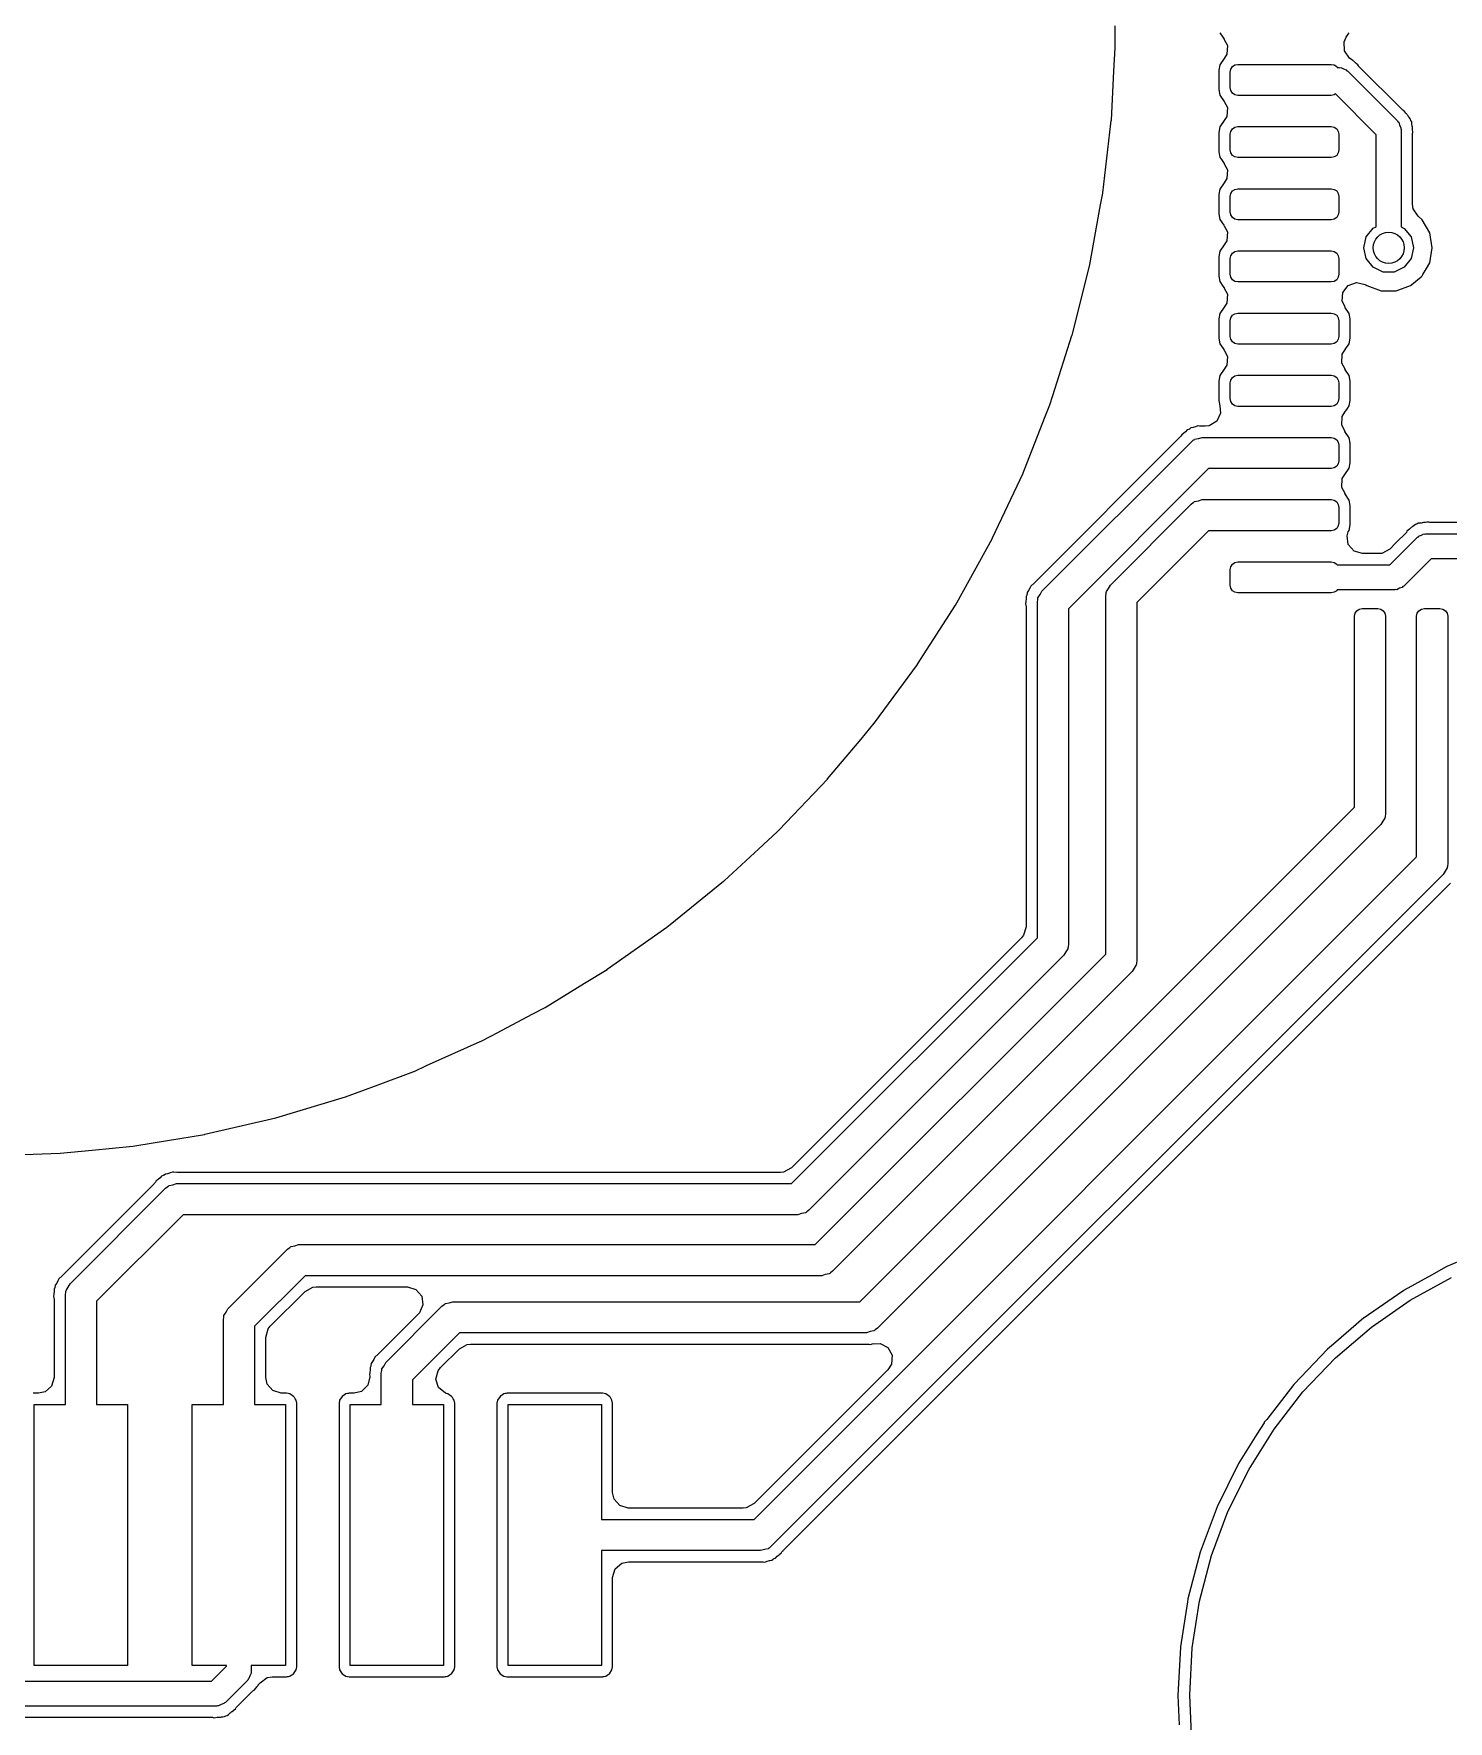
# Model space of a CAD drawing. Extents: x 115.8 to 161.6, y -138.1 to -92.4.
# Drawn here: x 139.06 to 150.43, y -128.9 to -115.33 of the extents above; entities that cross this region are included whole.
import ezdxf

# ---------------------------------------------------------------- set-up
doc = ezdxf.new("R2010")
doc.units = 0
doc.layers.add('BLACK', color=7, linetype='CONTINUOUS')

msp = doc.modelspace()

# ---------------------------------------------------------------- linework, layer by layer
at = {"layer": 'BLACK', "linetype": 'CONTINUOUS'}
for p, q in [((147.75, -115.423), (147.751, -115.266)), ((148.593, -115.322), (148.616, -115.356)), ((149.625, -115.333), (149.632, -115.322)), ((147.74, -115.629), (147.75, -115.441)), ((147.75, -115.439), (147.75, -115.423)), ((147.75, -115.441), (147.75, -115.439)), ((147.75, -115.441), (147.75, -115.441)), ((148.616, -115.356), (148.627, -115.373)), ((148.627, -115.373), (148.626, -115.374)), ((148.626, -115.374), (148.653, -115.423)), ((148.653, -115.423), (148.648, -115.494)), ((149.592, -115.395), (149.609, -115.356)), ((149.595, -115.466), (149.592, -115.395)), ((149.635, -115.524), (149.595, -115.466)), ((149.609, -115.356), (149.625, -115.333)), ((148.593, -115.578), (148.584, -115.622)), ((148.627, -115.527), (148.593, -115.578)), ((148.648, -115.494), (148.627, -115.527)), ((148.627, -115.527), (148.627, -115.527)), ((148.68, -115.614), (148.693, -115.593)), ((148.693, -115.593), (148.714, -115.58)), ((148.714, -115.58), (148.737, -115.575)), ((148.737, -115.575), (149.487, -115.575)), ((149.487, -115.575), (149.511, -115.58)), ((149.511, -115.58), (149.532, -115.593)), ((149.532, -115.593), (149.536, -115.6)), ((149.536, -115.6), (149.55, -115.6)), ((149.55, -115.6), (149.558, -115.602)), ((149.558, -115.602), (149.566, -115.601)), ((149.566, -115.601), (149.587, -115.612)), ((149.655, -115.54), (149.635, -115.524)), ((149.661, -115.544), (149.655, -115.54)), ((149.664, -115.546), (149.661, -115.544)), ((149.67, -115.55), (149.664, -115.546)), ((149.675, -115.555), (149.67, -115.55)), ((149.677, -115.557), (149.675, -115.555)), ((149.683, -115.562), (149.677, -115.557)), ((149.689, -115.567), (149.683, -115.562)), ((149.703, -115.578), (149.689, -115.567)), ((149.708, -115.588), (149.703, -115.578)), ((149.708, -115.589), (149.708, -115.588)), ((150.061, -115.942), (149.708, -115.589)), ((147.72, -116.025), (147.74, -115.629)), ((148.584, -115.622), (148.584, -115.778)), ((148.675, -115.637), (148.68, -115.614)), ((148.675, -115.762), (148.675, -115.637)), ((149.587, -115.612), (149.609, -115.619)), ((149.609, -115.619), (149.614, -115.626)), ((149.614, -115.626), (149.621, -115.629)), ((149.621, -115.629), (150.021, -116.029)), ((148.584, -115.778), (148.593, -115.822)), ((148.593, -115.822), (148.627, -115.873)), ((148.627, -115.873), (148.626, -115.874)), ((148.626, -115.874), (148.653, -115.923)), ((148.68, -115.786), (148.675, -115.762)), ((148.693, -115.807), (148.68, -115.786)), ((148.714, -115.82), (148.693, -115.807)), ((148.737, -115.825), (148.714, -115.82)), ((149.487, -115.825), (148.737, -115.825)), ((149.511, -115.82), (149.487, -115.825)), ((149.522, -115.813), (149.511, -115.82)), ((149.85, -116.141), (149.522, -115.813)), ((148.648, -115.994), (148.627, -116.027)), ((148.653, -115.923), (148.648, -115.994)), ((150.062, -115.943), (150.061, -115.942)), ((150.072, -115.947), (150.062, -115.943)), ((150.081, -115.958), (150.072, -115.947)), ((150.088, -115.967), (150.081, -115.958)), ((150.093, -115.973), (150.088, -115.967)), ((150.095, -115.976), (150.093, -115.973)), ((150.1, -115.981), (150.095, -115.976)), ((150.104, -115.987), (150.1, -115.981)), ((150.106, -115.989), (150.104, -115.987)), ((150.11, -115.995), (150.106, -115.989)), ((150.117, -116.004), (150.11, -115.995)), ((150.126, -116.015), (150.117, -116.004)), ((150.117, -116.004), (150.117, -116.004)), ((147.652, -116.608), (147.717, -116.05)), ((147.717, -116.05), (147.719, -116.027)), ((147.719, -116.027), (147.72, -116.025)), ((147.719, -116.027), (147.719, -116.027)), ((148.593, -116.078), (148.584, -116.122)), ((148.584, -116.122), (148.584, -116.278)), ((148.627, -116.027), (148.593, -116.078)), ((148.627, -116.027), (148.627, -116.027)), ((148.675, -116.137), (148.68, -116.114)), ((148.675, -116.262), (148.675, -116.137)), ((148.68, -116.114), (148.693, -116.093)), ((148.693, -116.093), (148.714, -116.08)), ((148.714, -116.08), (148.737, -116.075)), ((148.737, -116.075), (149.487, -116.075)), ((149.487, -116.075), (149.511, -116.08)), ((149.511, -116.08), (149.532, -116.093)), ((149.532, -116.093), (149.545, -116.114)), ((149.545, -116.114), (149.55, -116.137)), ((149.55, -116.137), (149.55, -116.262)), ((149.85, -116.882), (149.85, -116.141)), ((150.021, -116.029), (150.024, -116.036)), ((150.024, -116.036), (150.031, -116.041)), ((150.031, -116.041), (150.038, -116.063)), ((150.038, -116.063), (150.049, -116.084)), ((150.049, -116.084), (150.048, -116.092)), ((150.048, -116.092), (150.05, -116.1)), ((150.05, -116.1), (150.05, -116.882)), ((150.129, -116.026), (150.126, -116.015)), ((150.135, -116.036), (150.129, -116.026)), ((150.137, -116.061), (150.135, -116.036)), ((150.139, -116.068), (150.137, -116.061)), ((150.139, -116.072), (150.139, -116.068)), ((150.141, -116.079), (150.139, -116.072)), ((150.141, -116.086), (150.141, -116.079)), ((150.141, -116.089), (150.141, -116.086)), ((150.141, -116.096), (150.141, -116.089)), ((150.144, -116.122), (150.141, -116.096)), ((150.141, -116.132), (150.144, -116.122)), ((150.141, -116.133), (150.141, -116.132)), ((150.141, -116.7), (150.141, -116.133)), ((148.584, -116.278), (148.593, -116.322)), ((148.68, -116.286), (148.675, -116.262)), ((149.55, -116.262), (149.545, -116.286)), ((148.593, -116.322), (148.611, -116.348)), ((148.611, -116.348), (148.627, -116.373)), ((148.627, -116.373), (148.626, -116.374)), ((148.626, -116.374), (148.653, -116.423)), ((148.693, -116.307), (148.68, -116.286)), ((148.714, -116.32), (148.693, -116.307)), ((148.737, -116.325), (148.714, -116.32)), ((149.487, -116.325), (148.737, -116.325)), ((149.511, -116.32), (149.487, -116.325)), ((149.532, -116.307), (149.511, -116.32)), ((149.545, -116.286), (149.532, -116.307)), ((148.627, -116.527), (148.593, -116.578)), ((148.648, -116.494), (148.627, -116.527)), ((148.627, -116.527), (148.627, -116.527)), ((148.653, -116.423), (148.648, -116.494)), ((147.634, -116.704), (147.651, -116.61)), ((147.651, -116.61), (147.652, -116.608)), ((147.651, -116.61), (147.651, -116.61)), ((148.593, -116.578), (148.584, -116.622)), ((148.584, -116.622), (148.584, -116.778)), ((148.675, -116.637), (148.68, -116.614)), ((148.675, -116.762), (148.675, -116.637)), ((148.68, -116.614), (148.693, -116.593)), ((148.693, -116.593), (148.714, -116.58)), ((148.714, -116.58), (148.737, -116.575)), ((148.737, -116.575), (149.487, -116.575)), ((149.487, -116.575), (149.511, -116.58)), ((149.511, -116.58), (149.532, -116.593)), ((149.532, -116.593), (149.545, -116.614)), ((149.545, -116.614), (149.55, -116.637)), ((149.55, -116.637), (149.55, -116.762)), ((147.546, -117.185), (147.634, -116.704)), ((148.584, -116.778), (148.593, -116.822)), ((148.593, -116.822), (148.624, -116.868)), ((148.68, -116.786), (148.675, -116.762)), ((148.693, -116.807), (148.68, -116.786)), ((148.714, -116.82), (148.693, -116.807)), ((148.737, -116.825), (148.714, -116.82)), ((149.511, -116.82), (149.487, -116.825)), ((149.532, -116.807), (149.511, -116.82)), ((149.545, -116.786), (149.532, -116.807)), ((149.55, -116.762), (149.545, -116.786)), ((150.146, -116.737), (150.141, -116.7)), ((150.186, -116.797), (150.146, -116.737)), ((150.219, -116.824), (150.186, -116.797)), ((150.28, -116.93), (150.219, -116.824)), ((148.624, -116.868), (148.627, -116.873)), ((148.627, -116.873), (148.626, -116.874)), ((148.626, -116.874), (148.653, -116.923)), ((148.653, -116.923), (148.648, -116.994)), ((149.487, -116.825), (148.737, -116.825)), ((149.77, -116.963), (149.825, -116.893)), ((149.825, -116.893), (149.85, -116.882)), ((150.05, -116.882), (150.075, -116.894)), ((150.075, -116.894), (150.13, -116.963)), ((150.301, -117.05), (150.28, -116.93)), ((148.593, -117.078), (148.584, -117.122)), ((148.627, -117.027), (148.593, -117.078)), ((148.648, -116.994), (148.627, -117.027)), ((148.627, -117.027), (148.627, -117.027)), ((148.68, -117.114), (148.693, -117.093)), ((148.693, -117.093), (148.714, -117.08)), ((148.714, -117.08), (148.737, -117.075)), ((148.737, -117.075), (149.487, -117.075)), ((149.487, -117.075), (149.511, -117.08)), ((149.511, -117.08), (149.532, -117.093)), ((149.532, -117.093), (149.545, -117.114)), ((149.75, -117.05), (149.77, -116.963)), ((149.77, -117.136), (149.75, -117.05)), ((150.13, -116.963), (150.15, -117.05)), ((150.15, -117.051), (150.13, -117.137)), ((150.15, -117.05), (150.15, -117.051)), ((150.28, -117.17), (150.301, -117.05)), ((147.404, -117.752), (147.546, -117.187)), ((147.546, -117.187), (147.546, -117.185)), ((147.546, -117.187), (147.546, -117.187)), ((148.584, -117.122), (148.584, -117.278)), ((148.675, -117.137), (148.68, -117.114)), ((148.675, -117.262), (148.675, -117.137)), ((149.545, -117.114), (149.55, -117.137)), ((149.55, -117.137), (149.55, -117.262)), ((149.825, -117.206), (149.77, -117.136)), ((149.905, -117.245), (149.825, -117.206)), ((150.074, -117.207), (149.994, -117.245)), ((150.13, -117.137), (150.074, -117.207)), ((150.224, -117.266), (150.253, -117.216)), ((150.253, -117.216), (150.28, -117.17)), ((148.584, -117.278), (148.593, -117.322)), ((148.593, -117.322), (148.617, -117.358)), ((148.617, -117.358), (148.627, -117.373)), ((148.68, -117.286), (148.675, -117.262)), ((148.693, -117.307), (148.68, -117.286)), ((148.714, -117.32), (148.693, -117.307)), ((148.737, -117.325), (148.714, -117.32)), ((149.487, -117.325), (148.737, -117.325)), ((149.511, -117.32), (149.487, -117.325)), ((149.532, -117.307), (149.511, -117.32)), ((149.545, -117.286), (149.532, -117.307)), ((149.55, -117.262), (149.545, -117.286)), ((149.581, -117.409), (149.623, -117.352)), ((149.623, -117.352), (149.69, -117.328)), ((149.69, -117.328), (149.762, -117.344)), ((149.762, -117.344), (149.766, -117.347)), ((149.766, -117.347), (149.775, -117.354)), ((149.775, -117.354), (149.889, -117.395)), ((149.994, -117.245), (149.905, -117.245)), ((150.011, -117.395), (150.125, -117.354)), ((150.125, -117.354), (150.137, -117.344)), ((150.137, -117.344), (150.21, -117.283)), ((150.21, -117.283), (150.219, -117.276)), ((150.21, -117.283), (150.21, -117.283)), ((150.219, -117.276), (150.224, -117.266)), ((148.627, -117.373), (148.626, -117.374)), ((148.626, -117.374), (148.653, -117.423)), ((148.648, -117.494), (148.627, -117.527)), ((148.653, -117.423), (148.648, -117.494)), ((149.576, -117.48), (149.581, -117.409)), ((149.6, -117.525), (149.576, -117.48)), ((149.889, -117.395), (150.011, -117.395)), ((148.593, -117.578), (148.584, -117.622)), ((148.584, -117.622), (148.584, -117.778)), ((148.627, -117.527), (148.593, -117.578)), ((148.627, -117.527), (148.627, -117.527)), ((148.675, -117.637), (148.68, -117.614)), ((148.675, -117.762), (148.675, -117.637)), ((148.68, -117.614), (148.693, -117.593)), ((148.693, -117.593), (148.714, -117.58)), ((148.714, -117.58), (148.737, -117.575)), ((148.737, -117.575), (149.487, -117.575)), ((149.487, -117.575), (149.511, -117.58)), ((149.511, -117.58), (149.532, -117.593)), ((149.532, -117.593), (149.545, -117.614)), ((149.545, -117.614), (149.55, -117.637)), ((149.55, -117.637), (149.55, -117.762)), ((149.598, -117.527), (149.6, -117.525)), ((149.632, -117.578), (149.598, -117.527)), ((149.641, -117.622), (149.632, -117.578)), ((149.641, -117.778), (149.641, -117.622)), ((147.249, -118.238), (147.403, -117.756)), ((147.403, -117.756), (147.404, -117.754)), ((147.403, -117.756), (147.403, -117.756)), ((147.404, -117.754), (147.404, -117.752)), ((147.404, -117.752), (147.404, -117.752)), ((148.68, -117.786), (148.675, -117.762)), ((149.55, -117.762), (149.545, -117.786)), ((148.584, -117.778), (148.593, -117.822)), ((148.593, -117.822), (148.619, -117.86)), ((148.619, -117.86), (148.627, -117.873)), ((148.627, -117.873), (148.626, -117.874)), ((148.626, -117.874), (148.653, -117.923)), ((148.693, -117.807), (148.68, -117.786)), ((148.714, -117.82), (148.693, -117.807)), ((148.737, -117.825), (148.714, -117.82)), ((149.487, -117.825), (148.737, -117.825)), ((149.511, -117.82), (149.487, -117.825)), ((149.532, -117.807), (149.511, -117.82)), ((149.545, -117.786), (149.532, -117.807)), ((149.572, -117.977), (149.577, -117.906)), ((149.577, -117.906), (149.598, -117.873)), ((149.598, -117.873), (149.606, -117.86)), ((149.598, -117.873), (149.598, -117.873)), ((149.606, -117.86), (149.632, -117.822)), ((149.632, -117.822), (149.641, -117.778)), ((148.627, -118.027), (148.593, -118.078)), ((148.648, -117.994), (148.627, -118.027)), ((148.627, -118.027), (148.627, -118.027)), ((148.653, -117.923), (148.648, -117.994)), ((149.599, -118.026), (149.572, -117.977)), ((149.598, -118.027), (149.599, -118.026)), ((149.632, -118.078), (149.598, -118.027)), ((148.593, -118.078), (148.584, -118.122)), ((148.584, -118.122), (148.584, -118.278)), ((148.675, -118.137), (148.68, -118.114)), ((148.675, -118.262), (148.675, -118.137)), ((148.68, -118.114), (148.693, -118.093)), ((148.693, -118.093), (148.714, -118.08)), ((148.714, -118.08), (148.737, -118.075)), ((148.737, -118.075), (149.487, -118.075)), ((149.487, -118.075), (149.511, -118.08)), ((149.511, -118.08), (149.532, -118.093)), ((149.532, -118.093), (149.545, -118.114)), ((149.545, -118.114), (149.55, -118.137)), ((149.55, -118.137), (149.55, -118.262)), ((149.641, -118.122), (149.632, -118.078)), ((149.641, -118.278), (149.641, -118.122)), ((147.188, -118.406), (147.225, -118.313)), ((147.225, -118.313), (147.249, -118.238)), ((148.584, -118.278), (148.593, -118.322)), ((148.68, -118.286), (148.675, -118.262)), ((148.693, -118.307), (148.68, -118.286)), ((148.714, -118.32), (148.693, -118.307)), ((149.532, -118.307), (149.511, -118.32)), ((149.545, -118.286), (149.532, -118.307)), ((149.55, -118.262), (149.545, -118.286)), ((149.632, -118.322), (149.641, -118.278)), ((147.021, -118.833), (147.188, -118.406)), ((148.567, -118.444), (148.506, -118.481)), ((148.599, -118.381), (148.567, -118.444)), ((148.593, -118.322), (148.592, -118.322)), ((148.592, -118.322), (148.599, -118.381)), ((148.737, -118.325), (148.714, -118.32)), ((149.487, -118.325), (148.737, -118.325)), ((149.511, -118.32), (149.487, -118.325)), ((149.572, -118.477), (149.577, -118.406)), ((149.577, -118.406), (149.598, -118.373)), ((149.598, -118.373), (149.618, -118.343)), ((149.598, -118.373), (149.598, -118.373)), ((149.618, -118.343), (149.632, -118.322)), ((148.266, -118.579), (147.104, -119.741)), ((148.27, -118.574), (148.266, -118.579)), ((148.271, -118.574), (148.27, -118.574)), ((148.28, -118.564), (148.271, -118.574)), ((148.286, -118.553), (148.28, -118.564)), ((148.302, -118.541), (148.286, -118.553)), ((148.317, -118.529), (148.302, -118.541)), ((148.33, -118.515), (148.317, -118.529)), ((148.342, -118.51), (148.33, -118.515)), ((148.346, -118.508), (148.342, -118.51)), ((148.35, -118.507), (148.346, -118.508)), ((148.36, -118.499), (148.35, -118.507)), ((148.377, -118.495), (148.36, -118.499)), ((148.379, -118.495), (148.377, -118.495)), ((148.398, -118.489), (148.379, -118.495)), ((148.39, -118.59), (148.42, -118.584)), ((148.416, -118.482), (148.398, -118.489)), ((148.429, -118.483), (148.416, -118.482)), ((148.42, -118.584), (148.45, -118.575)), ((148.452, -118.484), (148.429, -118.483)), ((148.45, -118.575), (149.487, -118.575)), ((148.459, -118.484), (148.452, -118.484)), ((148.475, -118.484), (148.459, -118.484)), ((148.506, -118.481), (148.475, -118.484)), ((149.487, -118.575), (149.511, -118.58)), ((149.511, -118.58), (149.532, -118.593)), ((149.599, -118.526), (149.572, -118.477)), ((149.598, -118.527), (149.599, -118.526)), ((149.632, -118.578), (149.598, -118.527)), ((149.641, -118.622), (149.632, -118.578)), ((147.162, -119.812), (148.362, -118.612)), ((148.362, -118.612), (148.379, -118.598)), ((148.379, -118.598), (148.382, -118.595)), ((148.382, -118.595), (148.385, -118.594)), ((148.385, -118.594), (148.39, -118.59)), ((149.532, -118.593), (149.545, -118.614)), ((149.545, -118.614), (149.55, -118.637)), ((149.55, -118.637), (149.55, -118.762)), ((149.641, -118.778), (149.641, -118.622)), ((147.01, -118.859), (147.021, -118.833)), ((147.01, -118.861), (147.01, -118.859)), ((148.502, -118.825), (147.375, -119.952)), ((149.487, -118.825), (148.502, -118.825)), ((149.511, -118.82), (149.487, -118.825)), ((149.532, -118.807), (149.511, -118.82)), ((149.545, -118.786), (149.532, -118.807)), ((149.55, -118.762), (149.545, -118.786)), ((149.598, -118.873), (149.632, -118.822)), ((149.632, -118.822), (149.641, -118.778)), ((146.764, -119.383), (147.01, -118.861)), ((147.01, -118.861), (147.01, -118.861)), ((149.572, -118.977), (149.577, -118.906)), ((149.599, -119.026), (149.572, -118.977)), ((149.577, -118.906), (149.598, -118.873)), ((149.598, -118.873), (149.598, -118.873)), ((147.712, -119.762), (148.362, -119.112)), ((148.362, -119.112), (148.379, -119.098)), ((148.379, -119.098), (148.382, -119.095)), ((148.382, -119.095), (148.385, -119.094)), ((148.385, -119.094), (148.39, -119.09)), ((148.39, -119.09), (148.42, -119.084)), ((148.42, -119.084), (148.45, -119.075)), ((148.45, -119.075), (149.487, -119.075)), ((149.487, -119.075), (149.511, -119.08)), ((149.511, -119.08), (149.532, -119.093)), ((149.532, -119.093), (149.545, -119.114)), ((149.545, -119.114), (149.55, -119.137)), ((149.598, -119.027), (149.599, -119.026)), ((149.632, -119.078), (149.598, -119.027)), ((149.641, -119.122), (149.632, -119.078)), ((149.641, -119.278), (149.641, -119.122)), ((149.55, -119.262), (149.545, -119.286)), ((149.55, -119.137), (149.55, -119.262)), ((150.186, -119.265), (150.176, -119.271)), ((150.211, -119.263), (150.186, -119.265)), ((150.218, -119.261), (150.211, -119.263)), ((150.222, -119.261), (150.218, -119.261)), ((150.229, -119.259), (150.222, -119.261)), ((150.236, -119.259), (150.229, -119.259)), ((150.239, -119.259), (150.236, -119.259)), ((150.246, -119.259), (150.239, -119.259)), ((150.258, -119.257), (150.246, -119.259)), ((150.272, -119.256), (150.258, -119.257)), ((150.258, -119.257), (150.258, -119.257)), ((150.282, -119.259), (150.272, -119.256)), ((150.283, -119.259), (150.282, -119.259)), ((151.703, -119.259), (150.283, -119.259)), ((146.478, -119.904), (146.761, -119.39)), ((146.761, -119.39), (146.764, -119.383)), ((148.502, -119.325), (147.925, -119.902)), ((149.487, -119.325), (148.502, -119.325)), ((149.511, -119.32), (149.487, -119.325)), ((149.532, -119.307), (149.511, -119.32)), ((149.545, -119.286), (149.532, -119.307)), ((149.615, -119.366), (149.624, -119.335)), ((149.625, -119.436), (149.615, -119.366)), ((149.624, -119.335), (149.625, -119.333)), ((149.625, -119.333), (149.632, -119.322)), ((149.632, -119.322), (149.641, -119.278)), ((149.959, -119.6), (150.179, -119.379)), ((150.092, -119.339), (150.007, -119.423)), ((150.093, -119.338), (150.092, -119.339)), ((150.097, -119.328), (150.093, -119.338)), ((150.117, -119.312), (150.097, -119.328)), ((150.123, -119.307), (150.117, -119.312)), ((150.126, -119.305), (150.123, -119.307)), ((150.131, -119.3), (150.126, -119.305)), ((150.137, -119.296), (150.131, -119.3)), ((150.139, -119.294), (150.137, -119.296)), ((150.145, -119.29), (150.139, -119.294)), ((150.154, -119.283), (150.145, -119.29)), ((150.165, -119.274), (150.154, -119.283)), ((150.154, -119.283), (150.154, -119.283)), ((150.176, -119.271), (150.165, -119.274)), ((150.179, -119.379), (150.186, -119.376)), ((150.186, -119.376), (150.191, -119.369)), ((150.191, -119.369), (150.213, -119.362)), ((150.213, -119.362), (150.234, -119.351)), ((150.234, -119.351), (150.242, -119.352)), ((150.242, -119.352), (150.25, -119.35)), ((150.25, -119.35), (151.87, -119.35)), ((149.672, -119.489), (149.625, -119.436)), ((149.74, -119.509), (149.672, -119.489)), ((149.869, -119.509), (149.74, -119.509)), ((149.896, -119.507), (149.869, -119.509)), ((149.958, -119.473), (149.896, -119.507)), ((150.007, -119.423), (149.958, -119.473)), ((148.675, -119.637), (148.68, -119.614)), ((148.675, -119.762), (148.675, -119.637)), ((148.68, -119.614), (148.693, -119.593)), ((148.693, -119.593), (148.714, -119.58)), ((148.714, -119.58), (148.737, -119.575)), ((148.737, -119.575), (149.487, -119.575)), ((149.487, -119.575), (149.511, -119.58)), ((149.511, -119.58), (149.532, -119.593)), ((149.532, -119.593), (149.536, -119.6)), ((149.536, -119.6), (149.959, -119.6)), ((150.291, -119.55), (150.071, -119.771)), ((151.809, -119.55), (150.291, -119.55)), ((147.055, -119.805), (147.044, -119.821)), ((147.064, -119.788), (147.055, -119.805)), ((147.072, -119.771), (147.064, -119.788)), ((147.099, -119.746), (147.072, -119.771)), ((147.104, -119.741), (147.099, -119.746)), ((147.68, -119.814), (147.697, -119.789)), ((147.697, -119.789), (147.712, -119.762)), ((148.68, -119.786), (148.675, -119.762)), ((148.693, -119.807), (148.68, -119.786)), ((148.714, -119.82), (148.693, -119.807)), ((149.532, -119.807), (149.511, -119.82)), ((149.536, -119.8), (149.532, -119.807)), ((150, -119.8), (149.536, -119.8)), ((150.008, -119.798), (150, -119.8)), ((150.016, -119.799), (150.008, -119.798)), ((150.037, -119.788), (150.016, -119.799)), ((150.059, -119.781), (150.037, -119.788)), ((150.064, -119.774), (150.059, -119.781)), ((150.071, -119.771), (150.064, -119.774)), ((146.162, -120.399), (146.466, -119.923)), ((146.466, -119.923), (146.477, -119.906)), ((146.477, -119.906), (146.478, -119.904)), ((146.477, -119.906), (146.477, -119.906)), ((147.033, -119.893), (147.03, -119.912)), ((147.03, -119.912), (147.033, -119.924)), ((147.034, -119.873), (147.033, -119.893)), ((147.033, -119.924), (147.034, -119.938)), ((147.04, -119.842), (147.034, -119.854)), ((147.034, -119.854), (147.034, -119.873)), ((147.034, -119.938), (147.034, -119.938)), ((147.034, -119.938), (147.034, -119.945)), ((147.034, -119.945), (147.034, -122.509)), ((147.041, -119.838), (147.04, -119.842)), ((147.042, -119.834), (147.041, -119.838)), ((147.044, -119.821), (147.042, -119.834)), ((147.125, -119.9), (147.128, -119.878)), ((147.125, -122.598), (147.125, -119.9)), ((147.128, -119.873), (147.129, -119.871)), ((147.128, -119.878), (147.128, -119.873)), ((147.129, -119.871), (147.13, -119.864)), ((147.13, -119.864), (147.147, -119.839)), ((147.147, -119.839), (147.162, -119.812)), ((147.675, -119.85), (147.678, -119.828)), ((147.675, -122.729), (147.675, -119.85)), ((147.678, -119.823), (147.679, -119.821)), ((147.678, -119.828), (147.678, -119.823)), ((147.679, -119.821), (147.68, -119.814)), ((147.925, -119.902), (147.925, -122.781)), ((148.737, -119.825), (148.714, -119.82)), ((149.487, -119.825), (148.737, -119.825)), ((149.511, -119.82), (149.487, -119.825)), ((147.375, -119.952), (147.375, -122.65)), ((149.675, -120.012), (149.68, -119.989)), ((149.675, -121.548), (149.675, -120.012)), ((149.68, -119.989), (149.693, -119.968)), ((149.693, -119.968), (149.714, -119.955)), ((149.714, -119.955), (149.737, -119.95)), ((149.737, -119.95), (149.862, -119.95)), ((149.862, -119.95), (149.886, -119.955)), ((149.886, -119.955), (149.907, -119.968)), ((149.907, -119.968), (149.92, -119.989)), ((149.92, -119.989), (149.925, -120.012)), ((149.925, -120.012), (149.925, -121.6)), ((150.175, -120.012), (150.18, -119.989)), ((150.175, -121.948), (150.175, -120.012)), ((150.18, -119.989), (150.193, -119.968)), ((150.193, -119.968), (150.214, -119.955)), ((150.214, -119.955), (150.237, -119.95)), ((150.237, -119.95), (150.362, -119.95)), ((150.362, -119.95), (150.386, -119.955)), ((150.386, -119.955), (150.407, -119.968)), ((150.407, -119.968), (150.42, -119.989)), ((150.42, -119.989), (150.425, -120.012)), ((150.425, -120.012), (150.425, -122)), ((145.817, -120.87), (146.161, -120.4)), ((146.161, -120.4), (146.162, -120.399)), ((146.161, -120.4), (146.161, -120.4)), ((145.708, -121), (145.814, -120.873)), ((145.814, -120.873), (145.815, -120.872)), ((145.814, -120.873), (145.814, -120.873)), ((145.815, -120.872), (145.817, -120.87)), ((145.817, -120.87), (145.817, -120.87)), ((145.439, -121.321), (145.708, -121)), ((145.049, -121.729), (145.437, -121.323)), ((145.437, -121.323), (145.439, -121.321)), ((145.437, -121.323), (145.437, -121.323)), ((145.699, -125.524), (149.675, -121.548)), ((149.888, -121.688), (145.839, -125.737)), ((149.903, -121.661), (149.888, -121.688)), ((149.92, -121.636), (149.903, -121.661)), ((149.921, -121.629), (149.92, -121.636)), ((149.922, -121.627), (149.921, -121.629)), ((149.925, -121.6), (149.922, -121.622)), ((149.922, -121.622), (149.922, -121.627)), ((144.886, -121.882), (145.034, -121.746)), ((145.034, -121.746), (145.049, -121.729)), ((144.606, -122.14), (144.886, -121.882)), ((144.848, -127.275), (150.175, -121.948)), ((150.388, -122.088), (144.988, -127.488)), ((150.403, -122.061), (150.388, -122.088)), ((150.42, -122.036), (150.403, -122.061)), ((150.421, -122.029), (150.42, -122.036)), ((150.422, -122.027), (150.421, -122.029)), ((150.425, -122), (150.422, -122.022)), ((150.422, -122.022), (150.422, -122.027)), ((144.387, -122.318), (144.602, -122.143)), ((144.602, -122.143), (144.606, -122.14)), ((145.084, -127.521), (150.446, -122.159)), ((144.173, -122.49), (144.387, -122.318)), ((143.667, -122.851), (144.146, -122.512)), ((144.146, -122.512), (144.173, -122.49)), ((147.034, -122.509), (147.014, -122.577)), ((146.998, -122.598), (145.148, -124.448)), ((145.148, -124.575), (147.125, -122.598)), ((147.014, -122.577), (146.998, -122.598)), ((147.375, -122.65), (147.372, -122.672)), ((147.338, -122.738), (145.288, -124.788)), ((145.339, -125.065), (147.675, -122.729)), ((147.353, -122.711), (147.338, -122.738)), ((147.37, -122.686), (147.353, -122.711)), ((147.371, -122.679), (147.37, -122.686)), ((147.372, -122.677), (147.371, -122.679)), ((147.372, -122.672), (147.372, -122.677)), ((147.925, -122.781), (147.922, -122.803)), ((143.485, -122.963), (143.665, -122.852)), ((143.665, -122.852), (143.667, -122.851)), ((143.665, -122.852), (143.665, -122.852)), ((147.888, -122.869), (145.479, -125.278)), ((147.903, -122.842), (147.888, -122.869)), ((147.92, -122.816), (147.903, -122.842)), ((147.921, -122.81), (147.92, -122.816)), ((147.922, -122.807), (147.921, -122.81)), ((147.922, -122.803), (147.922, -122.807)), ((143.167, -123.158), (143.485, -122.963)), ((143.068, -123.21), (143.167, -123.158)), ((142.735, -123.386), (143.068, -123.21)), ((142.214, -123.626), (142.646, -123.433)), ((142.646, -123.433), (142.648, -123.432)), ((142.646, -123.433), (142.646, -123.433)), ((142.648, -123.432), (142.735, -123.386)), ((141.825, -123.779), (142.111, -123.673)), ((142.111, -123.673), (142.113, -123.672)), ((142.111, -123.673), (142.111, -123.673)), ((142.113, -123.672), (142.214, -123.626)), ((141.001, -124.046), (141.563, -123.877)), ((141.563, -123.877), (141.825, -123.779)), ((140.43, -124.178), (141.001, -124.046)), ((139.526, -124.306), (139.851, -124.274)), ((139.851, -124.274), (140.015, -124.247)), ((140.015, -124.247), (140.428, -124.179)), ((140.428, -124.179), (140.43, -124.178)), ((140.428, -124.179), (140.428, -124.179)), ((138.681, -124.351), (139.267, -124.331)), ((139.267, -124.331), (139.269, -124.331)), ((139.269, -124.331), (139.526, -124.306)), ((139.269, -124.331), (139.269, -124.331)), ((140.04, -124.553), (140.034, -124.564)), ((140.056, -124.541), (140.04, -124.553)), ((140.071, -124.529), (140.056, -124.541)), ((140.084, -124.515), (140.071, -124.529)), ((140.096, -124.51), (140.084, -124.515)), ((140.1, -124.508), (140.096, -124.51)), ((140.104, -124.507), (140.1, -124.508)), ((140.114, -124.499), (140.104, -124.507)), ((140.131, -124.495), (140.114, -124.499)), ((140.133, -124.495), (140.131, -124.495)), ((140.152, -124.489), (140.133, -124.495)), ((140.17, -124.482), (140.152, -124.489)), ((140.183, -124.483), (140.17, -124.482)), ((140.206, -124.484), (140.183, -124.483)), ((140.213, -124.484), (140.206, -124.484)), ((145.059, -124.484), (140.213, -124.484)), ((145.085, -124.482), (145.059, -124.484)), ((145.148, -124.448), (145.085, -124.482)), ((140.02, -124.579), (139.289, -125.31)), ((139.347, -125.381), (140.116, -124.612)), ((140.024, -124.574), (140.02, -124.579)), ((140.025, -124.574), (140.024, -124.574)), ((140.034, -124.564), (140.025, -124.574)), ((140.116, -124.612), (140.134, -124.598)), ((140.134, -124.598), (140.137, -124.595)), ((140.137, -124.595), (140.139, -124.594)), ((140.139, -124.594), (140.144, -124.59)), ((140.144, -124.59), (140.175, -124.584)), ((140.175, -124.584), (140.204, -124.575)), ((140.204, -124.575), (145.148, -124.575)), ((140.256, -124.825), (139.56, -125.521)), ((145.2, -124.825), (140.256, -124.825)), ((145.23, -124.816), (145.2, -124.825)), ((145.26, -124.81), (145.23, -124.816)), ((145.265, -124.806), (145.26, -124.81)), ((145.268, -124.805), (145.265, -124.806)), ((145.271, -124.802), (145.268, -124.805)), ((145.288, -124.788), (145.271, -124.802)), ((141.097, -125.102), (141.114, -125.088)), ((141.114, -125.088), (141.117, -125.085)), ((141.117, -125.085), (141.12, -125.084)), ((141.12, -125.084), (141.125, -125.08)), ((141.125, -125.08), (141.155, -125.074)), ((141.155, -125.074), (141.185, -125.065)), ((141.185, -125.065), (145.339, -125.065)), ((150.769, -125.092), (150.417, -125.242)), ((140.617, -125.582), (141.097, -125.102)), ((139.249, -125.357), (139.24, -125.374)), ((139.257, -125.34), (139.249, -125.357)), ((139.284, -125.315), (139.257, -125.34)), ((139.289, -125.31), (139.284, -125.315)), ((141.237, -125.315), (140.83, -125.722)), ((145.391, -125.315), (141.237, -125.315)), ((145.42, -125.306), (145.391, -125.315)), ((145.45, -125.3), (145.42, -125.306)), ((145.456, -125.296), (145.45, -125.3)), ((145.458, -125.295), (145.456, -125.296)), ((145.461, -125.292), (145.458, -125.295)), ((145.479, -125.278), (145.461, -125.292)), ((150.294, -125.31), (150.074, -125.432)), ((150.124, -125.513), (150.456, -125.33)), ((150.411, -125.245), (150.294, -125.31)), ((150.414, -125.244), (150.411, -125.245)), ((150.411, -125.245), (150.411, -125.245)), ((150.417, -125.242), (150.414, -125.244)), ((150.417, -125.242), (150.417, -125.242)), ((139.218, -125.462), (139.215, -125.481)), ((139.215, -125.481), (139.218, -125.493)), ((139.219, -125.442), (139.218, -125.462)), ((139.218, -125.493), (139.219, -125.507)), ((139.225, -125.411), (139.219, -125.423)), ((139.219, -125.423), (139.219, -125.442)), ((139.219, -125.507), (139.219, -125.507)), ((139.219, -125.507), (139.219, -125.514)), ((139.226, -125.407), (139.225, -125.411)), ((139.227, -125.403), (139.226, -125.407)), ((139.229, -125.39), (139.227, -125.403)), ((139.24, -125.374), (139.229, -125.39)), ((139.31, -125.469), (139.313, -125.447)), ((139.31, -126.35), (139.31, -125.469)), ((139.313, -125.442), (139.314, -125.44)), ((139.313, -125.447), (139.313, -125.442)), ((139.314, -125.44), (139.315, -125.434)), ((139.315, -125.434), (139.332, -125.408)), ((139.332, -125.408), (139.347, -125.381)), ((140.957, -125.722), (141.237, -125.442)), ((141.237, -125.442), (141.3, -125.408)), ((141.3, -125.408), (141.326, -125.405)), ((141.326, -125.405), (142.061, -125.405)), ((142.061, -125.405), (142.129, -125.426)), ((142.129, -125.426), (142.175, -125.479)), ((142.175, -125.479), (142.185, -125.549)), ((150.022, -125.468), (149.754, -125.653)), ((150.071, -125.434), (150.022, -125.468)), ((150.074, -125.432), (150.071, -125.434)), ((150.071, -125.434), (150.071, -125.434)), ((139.219, -125.514), (139.219, -126.134)), ((139.56, -125.521), (139.56, -126.35)), ((140.583, -125.643), (140.584, -125.641)), ((140.583, -125.648), (140.583, -125.643)), ((140.584, -125.641), (140.585, -125.634)), ((140.585, -125.634), (140.602, -125.609)), ((140.602, -125.609), (140.617, -125.582)), ((142.15, -125.621), (141.829, -125.941)), ((141.887, -126.012), (142.338, -125.561)), ((142.156, -125.614), (142.15, -125.621)), ((142.185, -125.549), (142.156, -125.614)), ((142.338, -125.561), (142.355, -125.547)), ((142.355, -125.547), (142.358, -125.544)), ((142.358, -125.544), (142.361, -125.543)), ((142.361, -125.543), (142.366, -125.539)), ((142.366, -125.539), (142.396, -125.533)), ((142.396, -125.533), (142.426, -125.524)), ((142.426, -125.524), (145.699, -125.524)), ((149.812, -125.729), (150.124, -125.513)), ((140.58, -125.67), (140.583, -125.648)), ((140.58, -126.35), (140.58, -125.67)), ((140.83, -125.722), (140.83, -126.35)), ((140.921, -125.811), (140.941, -125.743)), ((140.941, -125.743), (140.957, -125.722)), ((142.478, -125.774), (142.1, -126.152)), ((145.751, -125.774), (142.478, -125.774)), ((145.78, -125.765), (145.751, -125.774)), ((145.811, -125.759), (145.78, -125.765)), ((145.816, -125.755), (145.811, -125.759)), ((145.818, -125.754), (145.816, -125.755)), ((145.821, -125.751), (145.818, -125.754)), ((145.839, -125.737), (145.821, -125.751)), ((149.751, -125.655), (149.505, -125.866)), ((149.523, -125.975), (149.812, -125.729)), ((149.754, -125.653), (149.751, -125.655)), ((149.751, -125.655), (149.751, -125.655)), ((140.921, -126.133), (140.921, -125.811)), ((142.326, -126.054), (142.478, -125.902)), ((142.478, -125.902), (142.541, -125.867)), ((142.541, -125.867), (142.567, -125.865)), ((142.567, -125.865), (145.742, -125.865)), ((145.742, -125.865), (145.749, -125.865)), ((145.749, -125.865), (145.772, -125.866)), ((145.772, -125.866), (145.772, -125.866)), ((145.772, -125.866), (145.785, -125.867)), ((145.785, -125.867), (145.798, -125.862)), ((145.798, -125.862), (145.811, -125.86)), ((145.811, -125.86), (145.811, -125.864)), ((145.811, -125.864), (145.86, -125.86)), ((145.86, -125.86), (145.922, -125.893)), ((145.922, -125.893), (145.957, -125.955)), ((149.458, -125.906), (149.189, -126.187)), ((149.505, -125.866), (149.458, -125.906)), ((141.765, -126.042), (141.76, -126.054)), ((141.766, -126.038), (141.765, -126.042)), ((141.767, -126.034), (141.766, -126.038)), ((141.769, -126.021), (141.767, -126.034)), ((141.78, -126.005), (141.769, -126.021)), ((141.789, -125.988), (141.78, -126.005)), ((141.797, -125.971), (141.789, -125.988)), ((141.824, -125.946), (141.797, -125.971)), ((141.829, -125.941), (141.824, -125.946)), ((141.855, -126.064), (141.872, -126.039)), ((141.872, -126.039), (141.887, -126.012)), ((145.953, -126.026), (145.923, -126.072)), ((145.957, -125.955), (145.953, -126.026)), ((149.261, -126.25), (149.523, -125.975)), ((139.219, -126.134), (139.199, -126.202)), ((140.932, -126.186), (140.921, -126.133)), ((140.978, -126.239), (140.932, -126.186)), ((141.759, -126.127), (141.742, -126.196)), ((141.758, -126.093), (141.755, -126.112)), ((141.755, -126.112), (141.758, -126.124)), ((141.76, -126.073), (141.758, -126.093)), ((141.758, -126.124), (141.759, -126.127)), ((141.76, -126.054), (141.76, -126.073)), ((141.85, -126.1), (141.853, -126.078)), ((141.85, -126.35), (141.85, -126.1)), ((141.853, -126.073), (141.854, -126.071)), ((141.853, -126.078), (141.853, -126.073)), ((141.854, -126.071), (141.855, -126.064)), ((142.1, -126.152), (142.1, -126.35)), ((142.289, -126.148), (142.306, -126.079)), ((142.311, -126.215), (142.289, -126.148)), ((142.306, -126.079), (142.326, -126.054)), ((145.923, -126.072), (144.848, -127.148)), ((149.189, -126.187), (149.187, -126.19)), ((139.094, -126.26), (139.051, -126.26)), ((139.146, -126.248), (139.094, -126.26)), ((139.199, -126.202), (139.146, -126.248)), ((141.046, -126.259), (140.978, -126.239)), ((141.089, -126.259), (141.046, -126.259)), ((141.115, -126.265), (141.089, -126.259)), ((141.145, -126.285), (141.115, -126.265)), ((141.152, -126.295), (141.145, -126.285)), ((141.158, -126.304), (141.152, -126.295)), ((141.165, -126.315), (141.158, -126.304)), ((141.17, -126.341), (141.165, -126.315)), ((141.515, -126.315), (141.51, -126.341)), ((141.535, -126.285), (141.515, -126.315)), ((141.554, -126.272), (141.535, -126.285)), ((141.565, -126.265), (141.554, -126.272)), ((141.554, -126.272), (141.554, -126.272)), ((141.554, -126.272), (141.554, -126.272)), ((141.577, -126.262), (141.565, -126.265)), ((141.585, -126.261), (141.577, -126.262)), ((141.577, -126.262), (141.577, -126.262)), ((141.591, -126.26), (141.585, -126.261)), ((141.585, -126.261), (141.585, -126.261)), ((141.633, -126.26), (141.591, -126.26)), ((141.691, -126.245), (141.633, -126.26)), ((141.742, -126.196), (141.691, -126.245)), ((142.367, -126.26), (142.311, -126.215)), ((142.373, -126.262), (142.367, -126.26)), ((142.385, -126.265), (142.373, -126.262)), ((142.415, -126.285), (142.385, -126.265)), ((142.422, -126.295), (142.415, -126.285)), ((142.428, -126.304), (142.422, -126.295)), ((142.435, -126.315), (142.428, -126.304)), ((142.44, -126.341), (142.435, -126.315)), ((142.785, -126.315), (142.779, -126.341)), ((142.805, -126.285), (142.785, -126.315)), ((142.824, -126.272), (142.805, -126.285)), ((142.835, -126.265), (142.824, -126.272)), ((142.824, -126.272), (142.824, -126.272)), ((142.824, -126.272), (142.824, -126.272)), ((142.847, -126.262), (142.835, -126.265)), ((142.855, -126.261), (142.847, -126.262)), ((142.847, -126.262), (142.847, -126.262)), ((142.861, -126.26), (142.855, -126.261)), ((142.855, -126.261), (142.855, -126.261)), ((143.245, -126.259), (142.861, -126.26)), ((143.629, -126.259), (143.245, -126.259)), ((143.655, -126.265), (143.629, -126.259)), ((143.685, -126.285), (143.655, -126.265)), ((143.692, -126.295), (143.685, -126.285)), ((143.698, -126.304), (143.692, -126.295)), ((143.705, -126.315), (143.698, -126.304)), ((143.71, -126.341), (143.705, -126.315)), ((149.187, -126.19), (148.969, -126.47)), ((149.028, -126.549), (149.261, -126.25)), ((149.187, -126.19), (149.187, -126.19)), ((139.06, -128.45), (139.06, -126.35)), ((139.06, -126.35), (139.31, -126.35)), ((139.56, -126.35), (139.81, -126.35)), ((139.81, -126.35), (139.81, -128.45)), ((140.33, -128.45), (140.33, -126.35)), ((140.33, -126.35), (140.58, -126.35)), ((140.83, -126.35), (141.08, -126.35)), ((141.08, -126.35), (141.08, -128.45)), ((141.171, -128.459), (141.17, -126.341)), ((141.51, -126.341), (141.51, -128.459)), ((141.6, -128.45), (141.6, -126.35)), ((141.6, -126.35), (141.85, -126.35)), ((142.1, -126.35), (142.35, -126.35)), ((142.35, -126.35), (142.35, -128.45)), ((142.44, -128.459), (142.44, -126.341)), ((142.779, -126.341), (142.78, -128.459)), ((142.87, -128.45), (142.87, -126.35)), ((142.87, -126.35), (143.62, -126.35)), ((143.62, -126.35), (143.62, -127.275)), ((143.71, -127.058), (143.71, -126.341)), ((148.891, -126.589), (148.743, -126.824)), ((148.827, -126.871), (149.028, -126.549)), ((148.948, -126.497), (148.891, -126.589)), ((148.95, -126.494), (148.948, -126.497)), ((148.948, -126.497), (148.948, -126.497)), ((148.969, -126.47), (148.95, -126.494)), ((148.743, -126.824), (148.571, -127.173)), ((148.658, -127.211), (148.827, -126.871)), ((143.722, -127.111), (143.71, -127.058)), ((143.768, -127.164), (143.722, -127.111)), ((143.836, -127.184), (143.768, -127.164)), ((144.759, -127.184), (143.836, -127.184)), ((144.785, -127.182), (144.759, -127.184)), ((144.848, -127.148), (144.785, -127.182)), ((148.571, -127.173), (148.435, -127.537)), ((148.526, -127.566), (148.658, -127.211)), ((143.62, -127.275), (144.848, -127.275)), ((144.9, -127.525), (143.62, -127.525)), ((143.62, -127.525), (143.62, -128.45)), ((144.93, -127.516), (144.9, -127.525)), ((144.96, -127.51), (144.93, -127.516)), ((144.965, -127.506), (144.96, -127.51)), ((144.968, -127.505), (144.965, -127.506)), ((144.971, -127.502), (144.968, -127.505)), ((144.988, -127.488), (144.971, -127.502)), ((145.064, -127.547), (145.07, -127.536)), ((145.07, -127.536), (145.079, -127.526)), ((145.079, -127.526), (145.08, -127.526)), ((145.08, -127.526), (145.084, -127.521)), ((148.435, -127.537), (148.336, -127.914)), ((143.71, -127.741), (143.731, -127.673)), ((143.731, -127.673), (143.784, -127.627)), ((143.784, -127.627), (143.837, -127.615)), ((143.837, -127.615), (144.891, -127.615)), ((144.891, -127.615), (144.898, -127.616)), ((144.898, -127.616), (144.921, -127.617)), ((144.921, -127.617), (144.921, -127.617)), ((144.921, -127.617), (144.934, -127.618)), ((144.934, -127.618), (144.952, -127.611)), ((144.952, -127.611), (144.971, -127.605)), ((144.971, -127.605), (144.973, -127.605)), ((144.973, -127.605), (144.977, -127.604)), ((144.977, -127.604), (144.99, -127.601)), ((144.977, -127.604), (144.977, -127.604)), ((144.99, -127.601), (145, -127.593)), ((145, -127.593), (145.004, -127.592)), ((145.004, -127.592), (145.008, -127.59)), ((145.008, -127.59), (145.02, -127.585)), ((145.02, -127.585), (145.033, -127.571)), ((145.033, -127.571), (145.048, -127.559)), ((145.048, -127.559), (145.053, -127.555)), ((145.053, -127.555), (145.064, -127.547)), ((148.429, -127.933), (148.526, -127.566)), ((143.71, -128.459), (143.71, -127.741)), ((148.332, -127.937), (148.276, -128.298)), ((148.335, -127.917), (148.332, -127.937)), ((148.336, -127.914), (148.335, -127.917)), ((148.335, -127.917), (148.335, -127.917)), ((148.371, -128.308), (148.429, -127.933)), ((148.275, -128.301), (148.262, -128.547)), ((148.276, -128.298), (148.275, -128.301)), ((148.275, -128.301), (148.275, -128.301)), ((148.35, -128.687), (148.371, -128.308)), ((139.81, -128.45), (139.06, -128.45)), ((140.605, -128.45), (140.33, -128.45)), ((140.484, -128.575), (140.605, -128.454)), ((140.605, -128.454), (140.605, -128.45)), ((141.08, -128.45), (140.805, -128.45)), ((140.805, -128.45), (140.805, -128.495)), ((141.145, -128.515), (141.165, -128.485)), ((141.165, -128.485), (141.171, -128.459)), ((141.51, -128.459), (141.515, -128.485)), ((141.515, -128.485), (141.535, -128.515)), ((142.35, -128.45), (141.6, -128.45)), ((142.415, -128.515), (142.435, -128.485)), ((142.435, -128.485), (142.44, -128.459)), ((142.78, -128.459), (142.785, -128.485)), ((142.785, -128.485), (142.805, -128.515)), ((143.62, -128.45), (142.87, -128.45)), ((143.685, -128.515), (143.705, -128.485)), ((143.705, -128.485), (143.71, -128.459)), ((133.016, -128.575), (140.484, -128.575)), ((140.776, -128.566), (140.596, -128.746)), ((140.779, -128.559), (140.776, -128.566)), ((140.786, -128.554), (140.779, -128.559)), ((140.793, -128.532), (140.786, -128.554)), ((140.804, -128.511), (140.793, -128.532)), ((140.805, -128.495), (140.803, -128.503)), ((140.803, -128.503), (140.804, -128.511)), ((140.827, -128.648), (140.843, -128.628)), ((140.843, -128.628), (140.848, -128.622)), ((140.848, -128.622), (140.85, -128.62)), ((140.85, -128.62), (140.855, -128.615)), ((140.855, -128.615), (140.859, -128.609)), ((140.859, -128.609), (140.861, -128.606)), ((140.861, -128.606), (140.865, -128.6)), ((140.865, -128.6), (140.875, -128.588)), ((140.875, -128.588), (140.933, -128.547)), ((140.933, -128.547), (140.973, -128.54)), ((140.973, -128.54), (141.089, -128.54)), ((141.089, -128.54), (141.095, -128.539)), ((141.095, -128.539), (141.103, -128.538)), ((141.095, -128.539), (141.095, -128.539)), ((141.103, -128.538), (141.115, -128.535)), ((141.103, -128.538), (141.103, -128.538)), ((141.115, -128.535), (141.126, -128.528)), ((141.126, -128.528), (141.135, -128.522)), ((141.126, -128.528), (141.126, -128.528)), ((141.135, -128.522), (141.145, -128.515)), ((141.535, -128.515), (141.565, -128.535)), ((141.565, -128.535), (141.591, -128.54)), ((141.591, -128.54), (141.975, -128.54)), ((141.975, -128.54), (142.359, -128.54)), ((142.359, -128.54), (142.365, -128.539)), ((142.365, -128.539), (142.373, -128.538)), ((142.365, -128.539), (142.365, -128.539)), ((142.373, -128.538), (142.385, -128.535)), ((142.373, -128.538), (142.373, -128.538)), ((142.385, -128.535), (142.396, -128.528)), ((142.396, -128.528), (142.405, -128.522)), ((142.396, -128.528), (142.396, -128.528)), ((142.405, -128.522), (142.415, -128.515)), ((142.805, -128.515), (142.835, -128.535)), ((142.835, -128.535), (142.861, -128.54)), ((142.861, -128.54), (143.245, -128.54)), ((143.245, -128.54), (143.629, -128.54)), ((143.629, -128.54), (143.635, -128.539)), ((143.635, -128.539), (143.643, -128.538)), ((143.635, -128.539), (143.635, -128.539)), ((143.643, -128.538), (143.655, -128.535)), ((143.643, -128.538), (143.643, -128.538)), ((143.655, -128.535), (143.666, -128.528)), ((143.666, -128.528), (143.675, -128.522)), ((143.666, -128.528), (143.666, -128.528)), ((143.675, -128.522), (143.685, -128.515)), ((148.262, -128.547), (148.255, -128.687)), ((140.562, -128.763), (140.541, -128.774)), ((140.584, -128.756), (140.562, -128.763)), ((140.589, -128.749), (140.584, -128.756)), ((140.596, -128.746), (140.589, -128.749)), ((140.683, -128.786), (140.816, -128.653)), ((140.816, -128.653), (140.817, -128.653)), ((140.817, -128.653), (140.827, -128.648)), ((148.255, -128.687), (148.255, -128.69)), ((148.255, -128.69), (148.266, -128.926)), ((148.368, -129.066), (148.35, -128.687)), ((140.525, -128.775), (132.975, -128.775)), ((133.008, -128.865), (140.492, -128.865)), ((140.492, -128.865), (140.493, -128.866)), ((140.493, -128.866), (140.503, -128.869)), ((140.503, -128.869), (140.517, -128.868)), ((140.517, -128.868), (140.529, -128.866)), ((140.517, -128.868), (140.517, -128.868)), ((140.533, -128.773), (140.525, -128.775)), ((140.529, -128.866), (140.536, -128.866)), ((140.541, -128.774), (140.533, -128.773)), ((140.536, -128.866), (140.539, -128.865)), ((140.539, -128.865), (140.546, -128.865)), ((140.546, -128.865), (140.553, -128.864)), ((140.553, -128.864), (140.557, -128.864)), ((140.557, -128.864), (140.564, -128.862)), ((140.564, -128.862), (140.575, -128.861)), ((140.575, -128.861), (140.589, -128.86)), ((140.575, -128.861), (140.575, -128.861)), ((140.589, -128.86), (140.599, -128.854)), ((140.599, -128.854), (140.61, -128.851)), ((140.61, -128.851), (140.621, -128.842)), ((140.621, -128.842), (140.63, -128.835)), ((140.621, -128.842), (140.621, -128.842)), ((140.63, -128.835), (140.636, -128.831)), ((140.636, -128.831), (140.638, -128.829)), ((140.638, -128.829), (140.644, -128.825)), ((140.644, -128.825), (140.649, -128.82)), ((140.649, -128.82), (140.652, -128.818)), ((140.652, -128.818), (140.658, -128.813)), ((140.658, -128.813), (140.66, -128.811)), ((140.66, -128.811), (140.678, -128.797)), ((140.678, -128.797), (140.682, -128.787)), ((140.682, -128.787), (140.683, -128.786))]:
    msp.add_line(p, q, dxfattribs=at)
at = {"layer": 'BLACK'}
msp.add_circle((149.95, -117.05), 0.125, dxfattribs=at)

doc.saveas('drawing.dxf')
